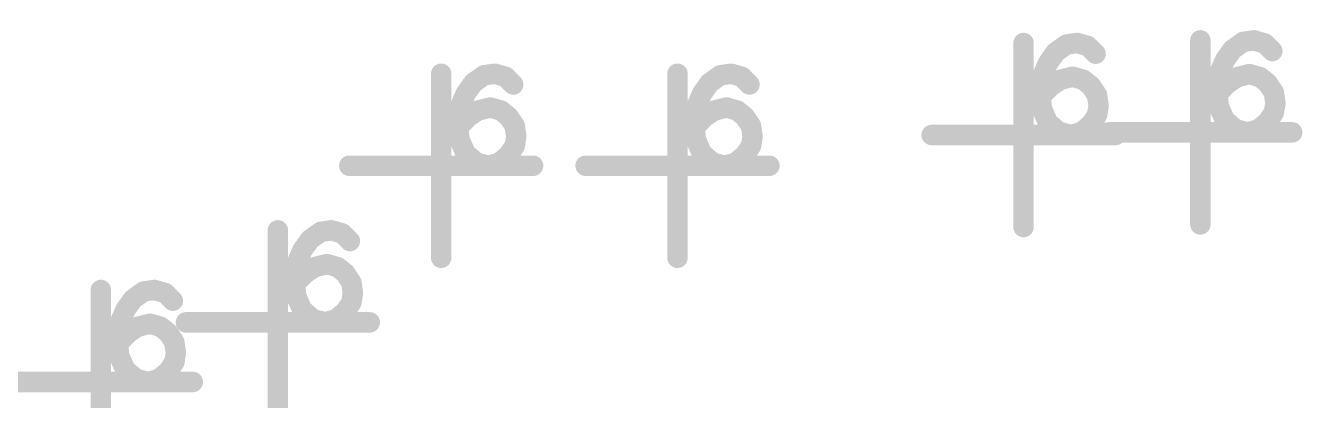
# Model space of a CAD drawing. Header units: millimetres. Extents: x 3885 to 4350, y -149 to 182.
# Drawn here: x 4155.3 to 4163.24, y 84.84 to 87.17 of the extents above; entities that cross this region are included whole.
import ezdxf

# ---------------------------------------------------------------- set-up
doc = ezdxf.new("R2010")
doc.units = ezdxf.units.MM
doc.header["$LTSCALE"] = 23.1
doc.layers.get('0').update_dxf_attribs({"linetype": 'CONTINUOUS'})

# ---------------------------------------------------------------- blocks, each defined once
blk = doc.blocks.new('PAD_R1')
at = {"const_width": 0.5}
blk.add_lwpolyline([(0.25, 0, 1), (-0.25, 0, 1)], format="xyb", close=True, dxfattribs=at)

msp = doc.modelspace()

# ---------------------------------------------------------------- linework, layer by layer
for points, const_width in [([(4161.5022, 87.0643), (4161.5022, 85.9213)], 0.127), ([(4161.6985, 87.0827), (4161.7724, 86.9794)], 0.0821), ([(4161.7933, 87.1225), (4161.811, 86.9968)], 0.0672), ([(4161.8862, 87.1159), (4161.8514, 86.9937)], 0.0695), ([(4162.6015, 87.0806), (4162.6015, 85.9376)], 0.127), ([(4162.7979, 87.099), (4162.8717, 86.9957)], 0.0821), ([(4162.8926, 87.1388), (4162.9103, 87.013)], 0.0672), ([(4162.9856, 87.1321), (4162.9507, 87.01)], 0.0695), ([(4163.0703, 87.0826), (4162.9805, 86.9928)], 0.0675), ([(4161.6266, 87.0108), (4161.73, 86.937)], 0.0818), ([(4161.971, 87.0663), (4161.8812, 86.9765)], 0.0675), ([(4162.7259, 87.027), (4162.8293, 86.9533)], 0.0818), ([(4158.172, 86.9315), (4158.1897, 86.8057)], 0.0672), ([(4158.265, 86.9249), (4158.2301, 86.8027)], 0.0695), ([(4159.6414, 86.9315), (4159.6591, 86.8057)], 0.0672), ([(4159.7344, 86.9249), (4159.6995, 86.8027)], 0.0695), ([(4161.5819, 86.9323), (4161.6986, 86.8822)], 0.0727), ([(4161.7535, 86.9069), (4161.7843, 86.7837)], 0.0785), ([(4162.6812, 86.9486), (4162.7979, 86.8984)], 0.0727), ([(4162.8528, 86.9231), (4162.8836, 86.7999)], 0.0785), ([(4162.9571, 86.9226), (4162.9223, 86.8004)], 0.0695), ([(4157.8809, 86.8733), (4157.8809, 85.7303)], 0.127), ([(4158.0773, 86.8917), (4158.1511, 86.7884)], 0.0821), ([(4158.3497, 86.8753), (4158.2599, 86.7855)], 0.0675), ([(4159.3503, 86.8733), (4159.3503, 85.7303)], 0.127), ([(4159.5467, 86.8917), (4159.6205, 86.7884)], 0.0821), ([(4159.8191, 86.8753), (4159.7293, 86.7855)], 0.0675), ([(4161.5574, 86.8462), (4161.6829, 86.8269)], 0.0754), ([(4161.667, 86.8695), (4161.7374, 86.7638)], 0.0687), ([(4161.8578, 86.9063), (4161.823, 86.7842)], 0.0695), ([(4161.9373, 86.8662), (4161.8578, 86.7671)], 0.0609), ([(4162.6567, 86.8625), (4162.7822, 86.8432)], 0.0754), ([(4162.6946, 86.8254), (4162.7844, 86.7356)], 0.0945), ([(4162.7663, 86.8858), (4162.8367, 86.7801)], 0.0687), ([(4163.0366, 86.8825), (4162.9571, 86.7834)], 0.0609), ([(4158.0054, 86.8198), (4158.1087, 86.746)], 0.0818), ([(4159.4747, 86.8198), (4159.5781, 86.746)], 0.0818), ([(4161.5498, 86.7968), (4161.6753, 86.7775)], 0.0754), ([(4161.5953, 86.8091), (4161.6851, 86.7193)], 0.0945), ([(4161.9932, 86.8043), (4161.8875, 86.7338)], 0.0687), ([(4162.6491, 86.813), (4162.7746, 86.7938)], 0.0754), ([(4163.0925, 86.8205), (4162.9868, 86.7501)], 0.0687), ([(4157.9606, 86.7413), (4158.0773, 86.6912)], 0.0727), ([(4158.0457, 86.6785), (4158.1161, 86.5728)], 0.0687), ([(4158.1322, 86.7158), (4158.163, 86.5926)], 0.0785), ([(4158.2365, 86.7153), (4158.2017, 86.5932)], 0.0695), ([(4159.43, 86.7413), (4159.5467, 86.6912)], 0.0727), ([(4159.5151, 86.6785), (4159.5855, 86.5728)], 0.0687), ([(4159.6016, 86.7158), (4159.6324, 86.5926)], 0.0785), ([(4159.7059, 86.7153), (4159.6711, 86.5932)], 0.0695), ([(4161.5485, 86.696), (4161.6748, 86.7088)], 0.0955), ([(4162.027, 86.7162), (4161.9014, 86.698)], 0.0675), ([(4162.6478, 86.7122), (4162.7741, 86.7251)], 0.0955), ([(4163.1264, 86.7324), (4163.0007, 86.7143)], 0.0675), ([(4157.9285, 86.6058), (4158.054, 86.5865)], 0.0754), ([(4157.9361, 86.6552), (4158.0616, 86.6359)], 0.0754), ([(4157.974, 86.6181), (4158.0638, 86.5283)], 0.0945), ([(4158.316, 86.6752), (4158.2365, 86.5761)], 0.0609), ([(4158.3719, 86.6133), (4158.2662, 86.5428)], 0.0687), ([(4159.3979, 86.6058), (4159.5234, 86.5865)], 0.0754), ([(4159.4055, 86.6552), (4159.531, 86.6359)], 0.0754), ([(4159.4434, 86.6181), (4159.5332, 86.5283)], 0.0945), ([(4159.7854, 86.6752), (4159.7059, 86.5761)], 0.0609), ([(4159.8413, 86.6133), (4159.7356, 86.5428)], 0.0687), ([(4161.5775, 86.5862), (4161.6936, 86.6377)], 0.0939), ([(4161.6467, 86.4922), (4161.7293, 86.5887)], 0.0879), ([(4161.9932, 86.5527), (4161.8875, 86.6232)], 0.0687), ([(4162.0268, 86.6345), (4161.9016, 86.6557)], 0.058), ([(4162.6768, 86.6025), (4162.7929, 86.654)], 0.0939), ([(4162.746, 86.5085), (4162.8286, 86.605)], 0.0879), ([(4163.0326, 86.503), (4162.9514, 86.6007)], 0.0743), ([(4163.0925, 86.569), (4162.9868, 86.6394)], 0.0687), ([(4163.1261, 86.6508), (4163.0009, 86.6719)], 0.058), ([(4157.9272, 86.505), (4158.0535, 86.5178)], 0.0955), ([(4158.4058, 86.5252), (4158.2801, 86.507)], 0.0675), ([(4159.3966, 86.505), (4159.5229, 86.5178)], 0.0955), ([(4159.8752, 86.5252), (4159.7495, 86.507)], 0.0675), ([(4162.0737, 86.4928), (4160.9307, 86.4928)], 0.127), ([(4161.7441, 86.4408), (4161.7749, 86.564)], 0.0785), ([(4161.8483, 86.4413), (4161.8134, 86.5634)], 0.0692), ([(4161.9333, 86.4868), (4161.8521, 86.5845)], 0.0743), ([(4163.173, 86.5091), (4162.03, 86.5091)], 0.127), ([(4162.8434, 86.457), (4162.8742, 86.5802)], 0.0785), ([(4162.9476, 86.4576), (4162.9127, 86.5797)], 0.0692), ([(4157.9562, 86.3952), (4158.0723, 86.4467)], 0.0939), ([(4158.4055, 86.4435), (4158.2803, 86.4647)], 0.058), ([(4159.4256, 86.3952), (4159.5417, 86.4467)], 0.0939), ([(4159.8749, 86.4435), (4159.7497, 86.4647)], 0.058), ([(4158.0254, 86.3012), (4158.108, 86.3977)], 0.0879), ([(4158.1228, 86.2498), (4158.1536, 86.3729)], 0.0785), ([(4158.227, 86.2503), (4158.1921, 86.3724)], 0.0692), ([(4158.312, 86.2958), (4158.2308, 86.3935)], 0.0743), ([(4158.3719, 86.3617), (4158.2662, 86.4322)], 0.0687), ([(4159.4948, 86.3012), (4159.5774, 86.3977)], 0.0879), ([(4159.5922, 86.2498), (4159.623, 86.3729)], 0.0785), ([(4159.6964, 86.2503), (4159.6615, 86.3724)], 0.0692), ([(4159.7814, 86.2958), (4159.7002, 86.3935)], 0.0743), ([(4159.8413, 86.3617), (4159.7356, 86.4322)], 0.0687), ([(4158.4524, 86.3018), (4157.3094, 86.3018)], 0.127), ([(4159.9218, 86.3018), (4158.7788, 86.3018)], 0.127), ([(4157.1565, 85.9592), (4157.1743, 85.8334)], 0.0672), ([(4156.8654, 85.901), (4156.8654, 84.758)], 0.127), ([(4157.0618, 85.9194), (4157.1356, 85.8161)], 0.0821), ([(4157.2495, 85.9526), (4157.2146, 85.8304)], 0.0695), ([(4157.3342, 85.903), (4157.2444, 85.8132)], 0.0675), ([(4156.9899, 85.8475), (4157.0932, 85.7737)], 0.0818), ([(4156.9451, 85.769), (4157.0618, 85.7188)], 0.0727), ([(4157.1167, 85.7435), (4157.1475, 85.6203)], 0.0785), ([(4157.221, 85.743), (4157.1862, 85.6209)], 0.0695), ([(4156.9206, 85.6829), (4157.0461, 85.6636)], 0.0754), ([(4156.9586, 85.6458), (4157.0483, 85.556)], 0.0945), ([(4157.0302, 85.7062), (4157.1006, 85.6005)], 0.0687), ([(4157.3005, 85.7029), (4157.221, 85.6038)], 0.0609), ([(4157.3564, 85.641), (4157.2507, 85.5705)], 0.0687), ([(4156.0557, 85.5889), (4156.0734, 85.4631)], 0.0672), ([(4156.1486, 85.5822), (4156.1138, 85.4601)], 0.0695), ([(4156.913, 85.6335), (4157.0385, 85.6142)], 0.0754), ([(4155.7646, 85.5307), (4155.7646, 84.3877)], 0.127), ([(4155.889, 85.4771), (4155.9924, 85.4034)], 0.0818), ([(4155.9609, 85.5491), (4156.0348, 85.4457)], 0.0821), ([(4156.2334, 85.5327), (4156.1436, 85.4428)], 0.0675), ([(4156.9117, 85.5326), (4157.038, 85.5455)], 0.0955), ([(4156.9407, 85.4229), (4157.0568, 85.4744)], 0.0939), ([(4157.3903, 85.5528), (4157.2646, 85.5347)], 0.0675), ([(4157.39, 85.4712), (4157.2648, 85.4924)], 0.058), ([(4157.0099, 85.3289), (4157.0925, 85.4254)], 0.0879), ([(4157.1073, 85.2774), (4157.1381, 85.4006)], 0.0785), ([(4157.2965, 85.3235), (4157.2153, 85.4212)], 0.0743), ([(4157.3564, 85.3894), (4157.2507, 85.4599)], 0.0687), ([(4155.8443, 85.3987), (4155.961, 85.3485)], 0.0727), ([(4155.9294, 85.3359), (4155.9998, 85.2302)], 0.0687), ([(4156.0159, 85.3732), (4156.0467, 85.25)], 0.0785), ([(4156.1202, 85.3727), (4156.0854, 85.2505)], 0.0695), ([(4156.1996, 85.3326), (4156.1202, 85.2335)], 0.0609), ([(4157.4369, 85.3295), (4156.2939, 85.3295)], 0.127), ([(4157.2116, 85.278), (4157.1766, 85.4001)], 0.0692), ([(4155.8122, 85.2631), (4155.9377, 85.2438)], 0.0754), ([(4155.8198, 85.3126), (4155.9453, 85.2933)], 0.0754), ([(4155.8577, 85.2755), (4155.9475, 85.1857)], 0.0945), ([(4156.2556, 85.2706), (4156.1499, 85.2002)], 0.0687), ([(4155.8109, 85.1623), (4155.9372, 85.1751)], 0.0955), ([(4156.2894, 85.1825), (4156.1637, 85.1643)], 0.0675), ([(4155.8399, 85.0525), (4155.956, 85.1041)], 0.0939), ([(4156.2556, 85.0191), (4156.1499, 85.0895)], 0.0687), ([(4156.2892, 85.1009), (4156.164, 85.122)], 0.058), ([(4155.9091, 84.9586), (4155.9917, 85.0551)], 0.0879), ([(4156.0065, 84.9071), (4156.0373, 85.0303)], 0.0785), ([(4156.1107, 84.9077), (4156.0758, 85.0297)], 0.0692), ([(4156.1957, 84.9531), (4156.1145, 85.0508)], 0.0743), ([(4156.3361, 84.9592), (4155.1931, 84.9592)], 0.127)]:
    msp.add_lwpolyline(points, dxfattribs=dict(const_width=const_width))

# ---------------------------------------------------------------- block references
at = {"xscale": 0.127, "yscale": 0.127}
for p in [(4161.5022, 87.0643), (4161.7689, 87.0549), (4161.8354, 87.0643), (4161.9022, 87.0453), (4162.6015, 87.0806), (4162.8682, 87.0712), (4162.9347, 87.0806), (4163.0015, 87.0615), (4161.7021, 87.0072), (4161.95, 86.9975), (4162.8014, 87.0234), (4163.0493, 87.0138), (4161.6546, 86.9406), (4162.7252, 86.8901), (4162.7539, 86.9569), (4157.8809, 86.8733), (4158.0808, 86.8162), (4158.1476, 86.8639), (4158.2141, 86.8733), (4158.2809, 86.8543), (4158.3287, 86.8065), (4159.3503, 86.8733), (4159.5502, 86.8162), (4159.617, 86.8639), (4159.6835, 86.8733), (4159.7503, 86.8543), (4159.7981, 86.8065), (4161.6259, 86.8738), (4161.7308, 86.8357), (4161.807, 86.8548), (4161.8738, 86.8357), (4162.7729, 86.8139), (4162.8301, 86.852), (4162.9063, 86.871), (4162.9731, 86.852), (4163.0206, 86.8139), (4158.0333, 86.7496), (4159.5027, 86.7496), (4161.6068, 86.7499), (4161.6068, 86.7308), (4161.6736, 86.7976), (4161.9213, 86.7976), (4161.9594, 86.7405), (4162.7061, 86.7661), (4162.7061, 86.7471), (4163.0587, 86.7567), (4158.0046, 86.6828), (4158.1095, 86.6447), (4158.1857, 86.6638), (4158.2525, 86.6447), (4159.474, 86.6828), (4159.5789, 86.6447), (4159.6551, 86.6638), (4159.7219, 86.6447), (4161.6165, 86.6549), (4161.969, 86.6737), (4162.7158, 86.6711), (4163.0683, 86.6899), (4158.0523, 86.6066), (4158.3, 86.6066), (4159.5217, 86.6066), (4159.7694, 86.6066), (4161.6546, 86.569), (4161.9594, 86.6165), (4162.7539, 86.5853), (4163.0206, 86.5756), (4163.0587, 86.6328), (4157.9855, 86.5589), (4157.9855, 86.5398), (4158.3381, 86.5495), (4159.4549, 86.5589), (4159.4549, 86.5398), (4159.8075, 86.5495), (4160.9307, 86.4928), (4161.7214, 86.5119), (4161.7976, 86.4928), (4161.8641, 86.5119), (4161.9213, 86.5594), (4162.03, 86.5091), (4162.0737, 86.4928), (4162.8207, 86.5281), (4162.8969, 86.5091), (4162.9634, 86.5281), (4163.173, 86.5091), (4157.9952, 86.4639), (4158.3381, 86.4255), (4158.3478, 86.4827), (4159.4646, 86.4639), (4159.8075, 86.4255), (4159.8171, 86.4827), (4158.0333, 86.378), (4158.3, 86.3684), (4159.5027, 86.378), (4159.7694, 86.3684), (4157.3094, 86.3018), (4158.1001, 86.3209), (4158.1763, 86.3018), (4158.2428, 86.3209), (4158.4524, 86.3018), (4158.7788, 86.3018), (4159.5695, 86.3209), (4159.6457, 86.3018), (4159.7122, 86.3209), (4159.9218, 86.3018), (4162.6015, 85.9376), (4156.8654, 85.901), (4157.1321, 85.8916), (4157.1987, 85.901), (4157.2655, 85.882), (4161.5022, 85.9213), (4157.0178, 85.7773), (4157.0653, 85.8439), (4157.3132, 85.8342), (4156.9891, 85.7105), (4157.1702, 85.6915), (4157.8809, 85.7303), (4159.3503, 85.7303), (4157.0369, 85.6343), (4157.094, 85.6724), (4157.237, 85.6724), (4157.2845, 85.6343), (4156.9701, 85.5866), (4156.9701, 85.5675), (4157.3226, 85.5772), (4155.7646, 85.5307), (4155.9645, 85.4735), (4156.0313, 85.5213), (4156.0978, 85.5307), (4156.1646, 85.5116), (4156.2124, 85.4639), (4156.9797, 85.4916), (4157.3226, 85.4532), (4157.3323, 85.5104), (4155.917, 85.407), (4157.0178, 85.4057), (4157.2845, 85.3961), (4155.8883, 85.3402), (4155.9932, 85.3021), (4156.0694, 85.3211), (4156.1362, 85.3021), (4156.2939, 85.3295), (4157.0846, 85.3486), (4157.1608, 85.3295), (4157.2274, 85.3486), (4157.4369, 85.3295), (4155.8692, 85.2162), (4155.936, 85.264), (4156.1837, 85.264), (4155.8692, 85.1972), (4156.2218, 85.2068), (4156.2314, 85.14), (4155.8789, 85.1212), (4156.2218, 85.0829), (4155.917, 85.0354), (4155.9838, 84.9782), (4156.1265, 84.9782), (4156.1837, 85.0257), (4156.06, 84.9592), (4156.3361, 84.9592)]:
    msp.add_blockref('PAD_R1', p, dxfattribs=at)

doc.saveas('drawing.dxf')
